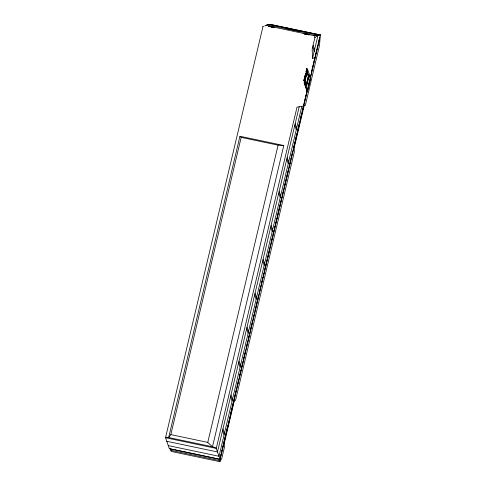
<?xml version="1.0" encoding="UTF-8"?>
<svg xmlns="http://www.w3.org/2000/svg" width="486" height="486" viewBox="0 0 486 486"><rect width="100%" height="100%" fill="white"/><g stroke="black" fill="none" stroke-linecap="round" stroke-linejoin="round"><path stroke-width="0.73" d="M315.11 57.852L312.547 58.265L312.17 49.147L314.91 37.568L314.229 35.727L266.31 25.491L264.724 25.934M220.091 459.41L216.215 448.28A3.554 0.699 13.3 0 0 212.497 446.78L283.781 145.514L239.944 136.28L168.66 437.546A3.554 0.699 13.3 0 0 165.483 437.594L169.353 448.724L220.091 459.41L307.535 89.606M170.835 434.606L207.765 442.388L212.497 446.78L168.66 437.546L170.835 434.606L241.171 137.368L239.944 136.28M207.765 442.388L278.101 145.144L283.781 145.514M306.593 68.866L306.763 68.149L306.945 69.48C306.265 67.505 307.304 70.871 306.113 70.901L306.241 72.463L306.095 71.284L306.702 70.519M306.86 71.576L304.625 81.047L306.271 85.56L308.58 75.798M307.559 69.212L304.345 82.772L307.462 91.714L310.669 78.149L307.419 68.915L304.108 82.899L307.255 91.933L310.566 77.948M304.746 81.186L307.055 71.418M299.176 106.786L217.497 451.962L166.759 441.276M306.131 85.372L308.373 75.901L307.079 72.195M312.547 58.265L317.953 35.399L320.517 34.986L310.366 77.906M314.181 51.34L314.6 49.651L313.093 45.319M301.806 106.367L219.004 456.293L168.271 445.601M220.055 458.347L219.532 460.558L219.933 461.7L171.266 451.445L170.865 450.309M220.407 456.87L221.106 453.918M221.452 452.442L224.423 439.903M224.769 438.427L225.468 435.474M225.82 433.998L227.91 425.147M228.262 423.671L228.785 421.459M229.137 419.983L229.829 417.031M230.182 415.554L232.278 406.703M232.624 405.227L234.197 398.587M234.544 397.111L236.639 388.259M236.992 386.783L238.559 380.143M239.434 376.456L241.007 369.816M241.354 368.339L242.927 361.699M243.796 358.012L245.369 351.372M246.244 347.684L247.811 341.044M248.164 339.568L249.731 332.928M250.606 329.241L252.179 322.601M253.048 318.913L254.099 314.485M254.968 310.797L256.541 304.157M256.887 302.681L258.461 296.041M259.336 292.353L260.903 285.713M261.255 284.237L262.823 277.597M263.175 276.121L263.874 273.175M264.22 271.698L265.271 267.27M265.617 265.793L267.191 259.153M267.537 257.677L268.236 254.731M268.588 253.255L269.633 248.826M269.985 247.35L270.678 244.403M271.03 242.927L272.603 236.287M272.95 234.811L273.995 230.382M274.347 228.906L275.046 225.96M275.392 224.483L276.965 217.843M277.312 216.367L279.407 207.516M279.76 206.04L281.856 197.182M282.202 195.712L283.775 189.072M284.122 187.596L286.218 178.739M286.564 177.269L288.137 170.629M289.012 166.935L290.579 160.295M290.932 158.825L292.499 152.185M293.374 148.491L294.947 141.851M295.816 138.164L296.867 133.741M297.736 130.048L299.309 123.414M300.184 119.72L301.229 115.297M302.104 111.604L303.671 104.97M304.023 103.494L306.119 94.636M311.356 72.505L312.401 68.083M312.753 66.606L313.452 63.654M313.798 62.178L314.843 57.749M315.195 56.279L316.769 49.639M317.115 48.163L317.814 45.21M318.16 43.734L319.387 38.57M170.215 448.906L170.695 450.273L219.708 460.594L307.51 89.509M310.305 77.705L319.97 36.851M308.792 84.546L309.491 81.593M262.993 26.469L165.526 437.722L216.264 448.414L297.019 107.133L303.701 106.063M219.933 461.7L221.81 458.353L224.526 446.871L224.362 442.965L234.392 400.586L235.522 400.403L294.328 151.887L294.164 147.981L304.193 105.602L305.323 105.419L319.472 45.623L320.055 38.552L319.618 37.294M263.278 26.195L262.811 26.651M266.31 25.491L267.215 24.707L269.785 24.3M266 25.576L267.215 24.707L317.953 35.399L314.91 37.568M287.536 28.139L285.592 28.449L300.208 31.529L302.152 31.219M313.598 35.454L317.953 35.399M274.365 27.538L268.746 26.353L269.833 26.487M304.017 33.734C303.215 33.996 311.933 35.508 307.887 34.476M304.746 33.844L306.842 34.245M271.96 26.712C261.596 24.829 279.742 28.674 273.01 26.943M270.824 26.663L271.929 26.888M271.644 26.742L269.785 26.384L273.308 27.137L269.803 26.293L273.053 26.961M320.517 34.986L269.718 24.312L320.456 34.998M312.674 47.014L314.199 51.346M295.178 123.742L296.673 128.067M294.765 125.431L296.29 129.768M241.171 137.368L278.101 145.144M287.159 157.646L288.666 161.978M286.74 159.341L288.265 163.673M279.134 191.557L280.629 195.882M278.733 193.252L280.24 197.577M271.097 225.455L272.622 229.787M270.696 227.15L272.221 231.482M263.09 259.366L264.578 263.691M262.671 261.061L264.196 265.392M255.047 293.271L256.572 297.602M254.664 294.966L256.171 299.297M247.046 327.181L248.534 331.507M246.627 328.87L248.152 333.202M239.021 361.086L240.527 365.417M238.602 362.775L240.127 367.112M230.996 394.99L232.49 399.316M230.595 396.685L232.089 401.011M222.959 428.895L224.483 433.226M222.558 430.59L224.082 434.921M169.316 448.614L220.055 459.3M272.974 27.119L274.292 27.471M307.085 72.493L308.318 76.035M304.673 80.913L306.156 85.165M219.229 459.227L219.708 460.594M303.999 80.069L303.993 80.567L304.4 78.75L304.078 80.949L304.515 78.252L303.999 80.069M305.53 73.429L305.39 74.619L305.585 73.787L305.791 74.37L305.901 73.902L305.615 73.076L305.53 73.429M304.977 76.15L304.837 77.645L304.977 76.15M304.929 76.016C304.145 81.575 305.749 74.516 305.214 76.053L305.044 75.549L304.929 76.016M307.207 71.649L304.965 81.119L306.478 85.445L308.713 75.974L307.207 71.649M309.181 75.439L306.374 87.304L307.322 90.025L310.129 78.161L309.181 75.439M304.054 33.558L303.695 33.54L309.315 34.719L304.054 33.558M304.856 33.662L308.343 34.415L304.856 33.662M304.837 33.753L308.324 34.5L304.837 33.753"/></g></svg>
